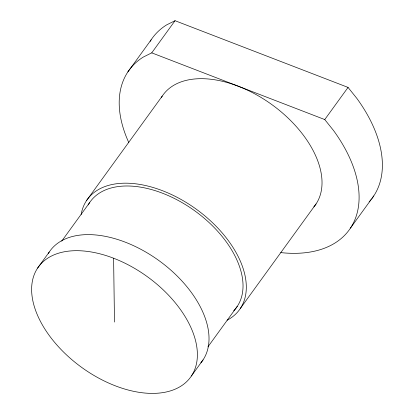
<?xml version="1.0" encoding="UTF-8"?>
<svg xmlns="http://www.w3.org/2000/svg" width="414" height="414" viewBox="0 0 414 414"><rect width="100%" height="100%" fill="white"/><g stroke="black" fill="none" stroke-linecap="round" stroke-linejoin="round"><path stroke-width="0.62" d="M127.843 71.958L151.141 39.806M128.832 142.664A135.978 81.04 35.9 0 1 143.208 57.111L151.741 52.852L175.039 20.7L348.055 87.411L356.801 98.33A135.978 81.04 35.9 0 1 371.932 198.503M37.596 268.106L49.245 252.028M86.521 200.588L162.247 96.089M61.691 241.171L89.559 202.715M280.759 252.597A135.978 81.04 35.9 0 0 333.503 130.482L324.757 119.563L348.055 87.411M207.906 346.875L237.279 306.344M191.387 375.995L203.036 359.916M240.317 308.471L316.037 203.978M350.435 228.109L373.738 195.957M175.039 20.7L166.506 24.959A135.978 81.04 35.9 0 0 150.142 41.39M151.741 52.852L324.757 119.563M113.602 258.222A93.952 55.993 35.9 0 1 186.698 381.63A93.952 55.993 35.9 0 1 43.175 326.294A93.952 55.993 35.9 0 1 113.602 258.222L114.492 322.051M48.278 253.585A93.952 55.993 35.9 0 1 158.283 260.121A93.952 55.993 35.9 0 1 200.852 362.855M371.167 199.491A135.978 81.04 35.9 0 1 369.133 201.872M88.229 204.909A90.242 53.779 35.9 0 1 195.273 211.197A90.242 53.779 35.9 0 1 233.682 310.847M161.279 97.647A93.952 55.993 35.9 0 1 271.284 104.183A93.952 55.993 35.9 0 1 313.853 206.922M81.149 214.524A93.952 55.993 35.9 0 1 196.231 209.158A93.952 55.993 35.9 0 1 227.115 320.219"/></g></svg>
